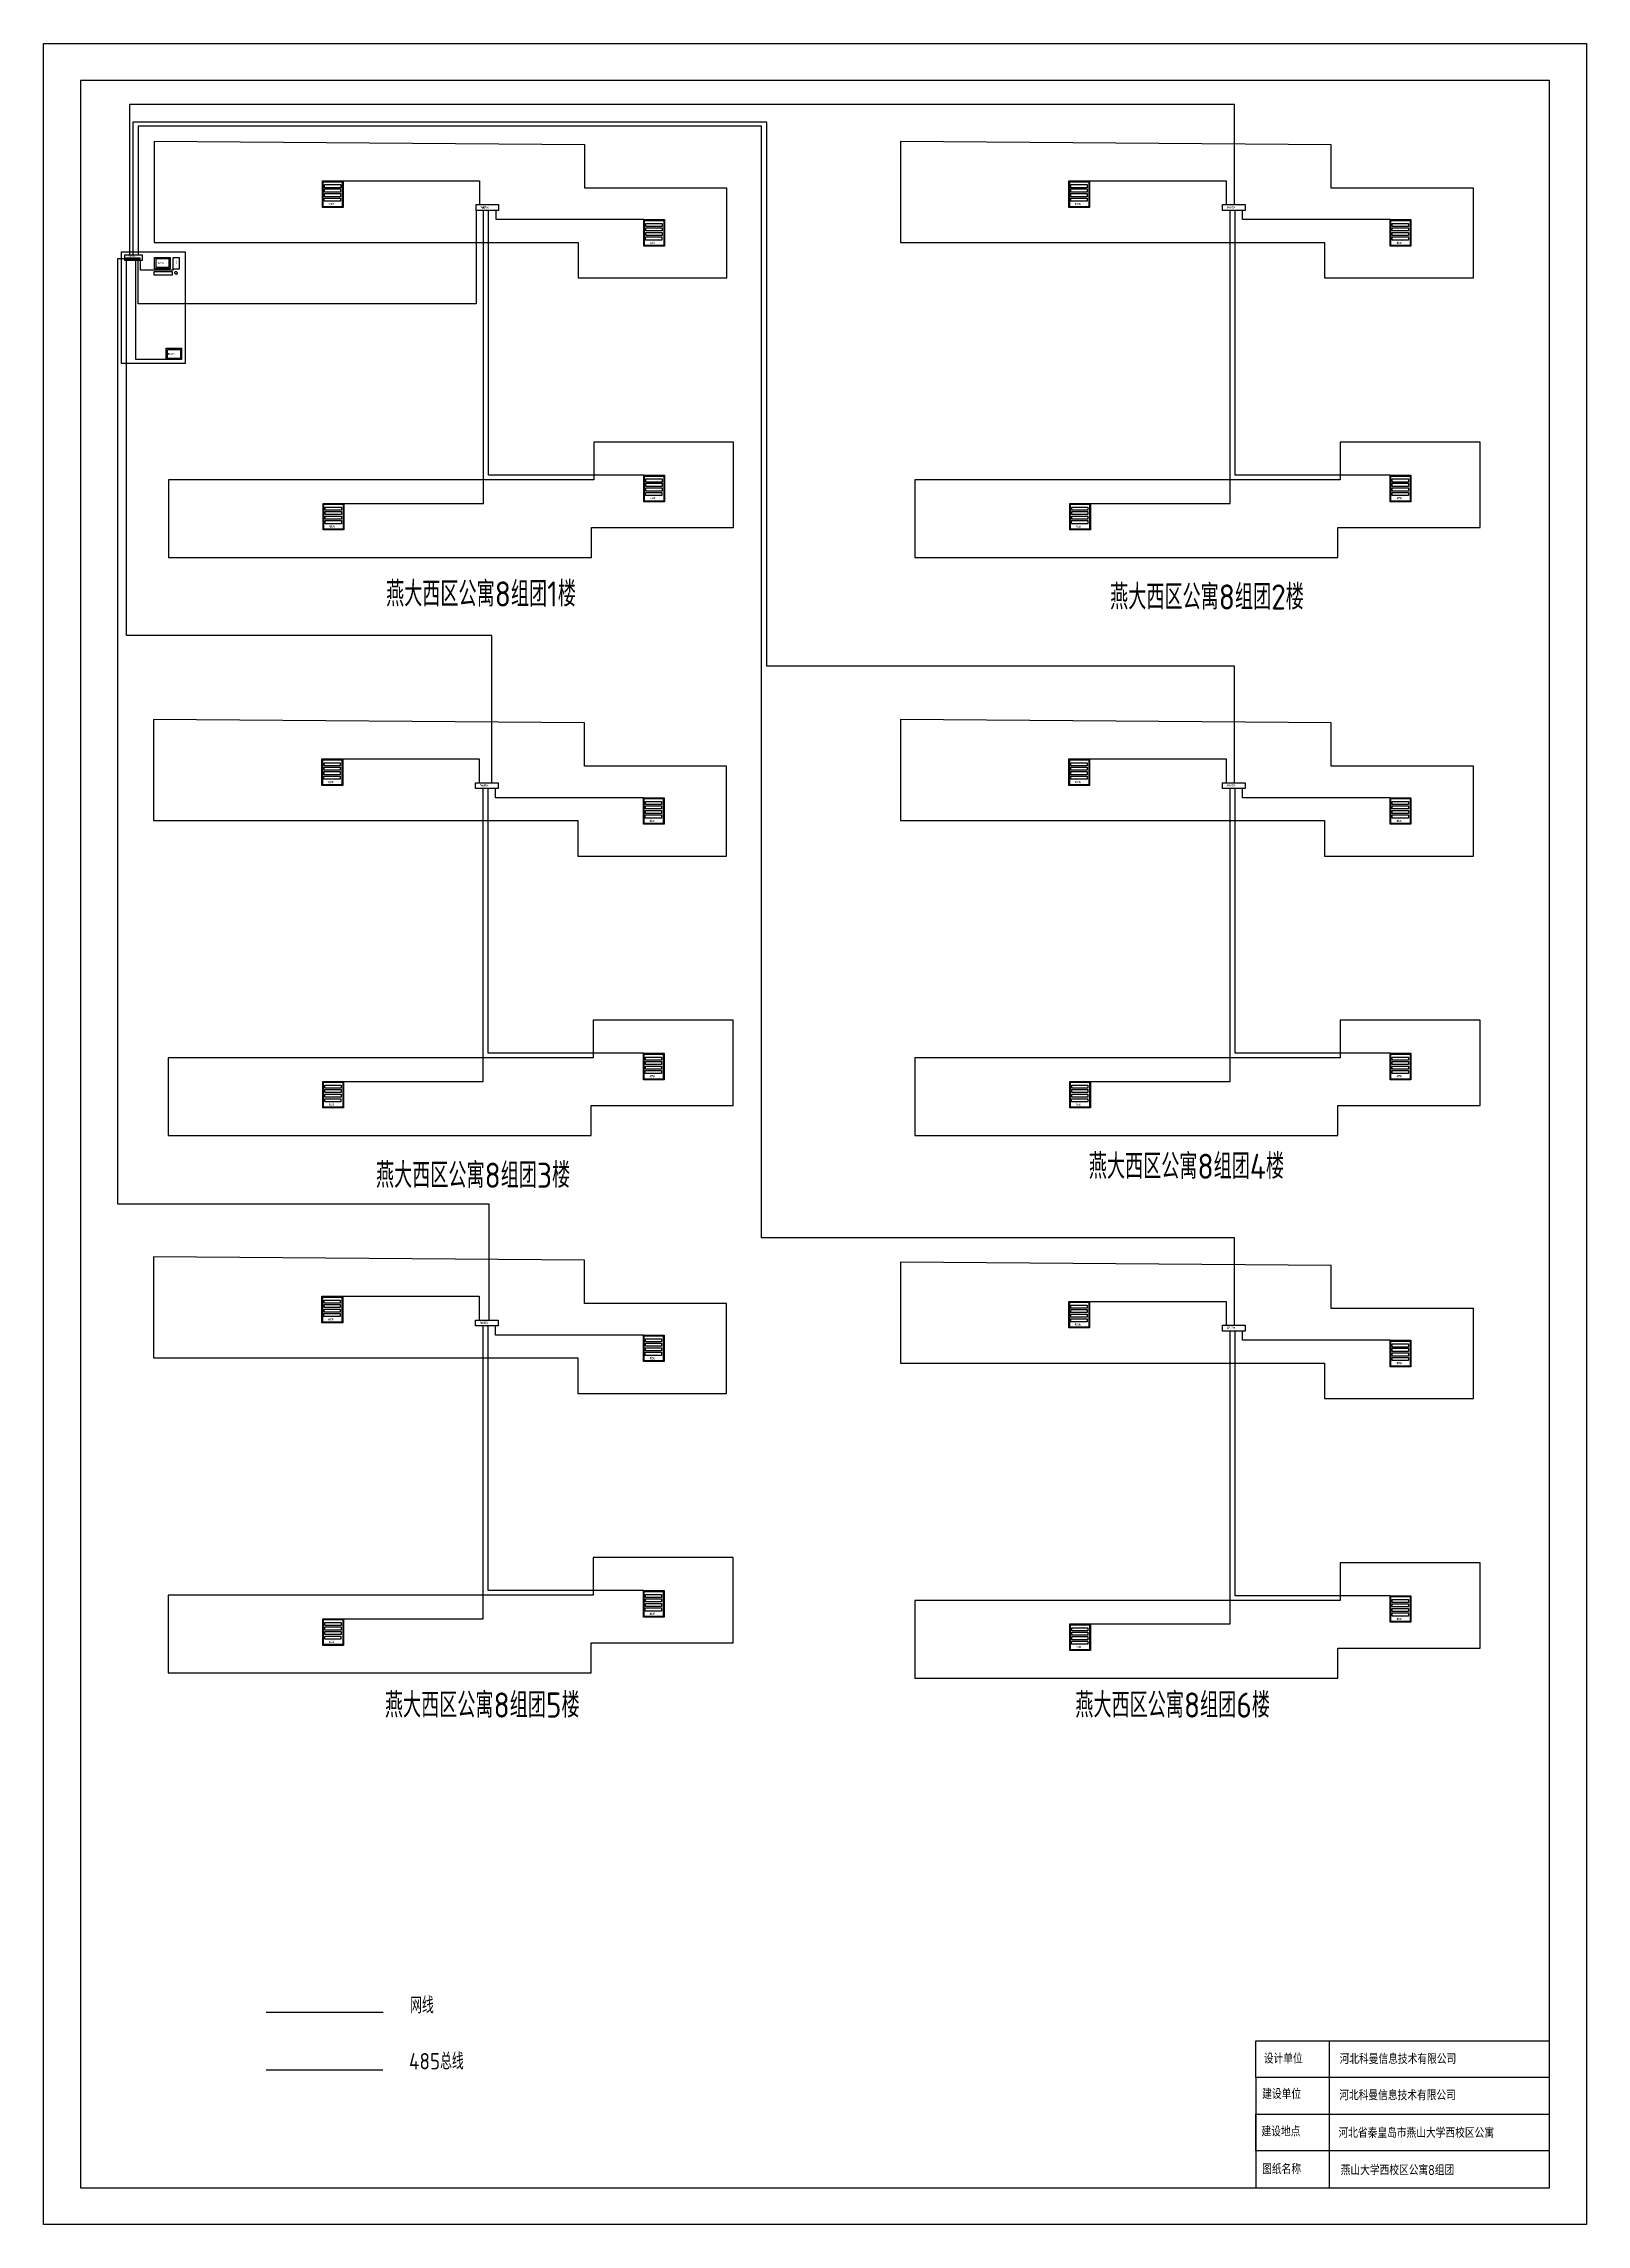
# Model space of a CAD drawing. Header units: millimetres. Extents: x 286 to 1652, y 942 to 1614.
# Drawn here: x 515.7 to 725.7, y 941.8 to 1238.8 of the extents above; entities that cross this region are included whole.
import ezdxf

# ---------------------------------------------------------------- set-up
doc = ezdxf.new("R2010")
doc.units = ezdxf.units.MM
for name, color, linetype in [('485总线', 7, 'Continuous'), ('网线', 7, 'Continuous'), ('设备图', 7, 'Continuous')]:
    doc.layers.add(name, color=color, linetype=linetype)
doc.styles.add('Annotative', font='gbenor.shx', dxfattribs={"bigfont": 'gbcbig.shx'})
doc.styles.get("Standard").update_dxf_attribs({"font": 'gbenor.shx', "bigfont": 'gbcbig.shx'})

msp = doc.modelspace()

# ---------------------------------------------------------------- linework, layer by layer
for p, q in [((515.67, 1238.76), (725.67, 1238.76)), ((515.67, 941.76), (515.67, 1238.76)), ((725.67, 1238.76), (725.67, 941.76)), ((520.67, 1233.76), (520.67, 946.76)), ((720.67, 1233.76), (520.67, 1233.76)), ((720.67, 946.76), (720.67, 1233.76)), ((530.7, 1225.43), (530.7, 1211.68)), ((589.34, 1224.97), (530.7, 1225.43)), ((589.34, 1219.08), (589.34, 1224.97)), ((632.32, 1225.43), (632.32, 1211.68)), ((690.95, 1224.97), (632.32, 1225.43)), ((690.95, 1219.08), (690.95, 1224.97)), ((608.68, 1219.08), (589.34, 1219.08)), ((608.68, 1206.85), (608.68, 1219.08)), ((710.3, 1219.08), (690.95, 1219.08)), ((710.3, 1206.85), (710.3, 1219.08)), ((530.7, 1211.68), (588.43, 1211.68)), ((588.43, 1211.68), (588.43, 1206.85)), ((632.32, 1211.68), (690.04, 1211.68)), ((690.04, 1211.68), (690.04, 1206.85)), ((588.43, 1206.85), (608.68, 1206.85)), ((690.04, 1206.85), (710.3, 1206.85)), ((609.59, 1184.49), (590.55, 1184.49)), ((590.55, 1184.49), (590.55, 1179.35)), ((609.59, 1172.85), (609.59, 1184.49)), ((711.2, 1184.49), (692.16, 1184.49)), ((692.16, 1184.49), (692.16, 1179.35)), ((711.2, 1172.85), (711.2, 1184.49)), ((532.67, 1179.35), (532.67, 1168.78)), ((590.55, 1179.35), (532.67, 1179.35)), ((634.28, 1179.35), (634.28, 1168.78)), ((692.16, 1179.35), (634.28, 1179.35)), ((590.24, 1168.78), (590.24, 1172.85)), ((590.24, 1172.85), (609.59, 1172.85)), ((691.86, 1168.78), (691.86, 1172.85)), ((691.86, 1172.85), (711.2, 1172.85)), ((532.67, 1168.78), (590.24, 1168.78)), ((634.28, 1168.78), (691.86, 1168.78)), ((530.65, 1146.7), (530.65, 1132.95)), ((589.28, 1146.25), (530.65, 1146.7)), ((632.32, 1146.7), (632.32, 1132.95)), ((690.95, 1146.25), (632.32, 1146.7)), ((589.28, 1140.36), (589.28, 1146.25)), ((690.95, 1140.36), (690.95, 1146.25)), ((608.62, 1140.36), (589.28, 1140.36)), ((608.62, 1128.12), (608.62, 1140.36)), ((710.3, 1140.36), (690.95, 1140.36)), ((710.3, 1128.12), (710.3, 1140.36)), ((530.65, 1132.95), (588.37, 1132.95)), ((588.37, 1132.95), (588.37, 1128.12)), ((632.32, 1132.95), (690.04, 1132.95)), ((690.04, 1132.95), (690.04, 1128.12)), ((588.37, 1128.12), (608.62, 1128.12)), ((690.04, 1128.12), (710.3, 1128.12)), ((609.53, 1105.76), (590.49, 1105.76)), ((590.49, 1105.76), (590.49, 1100.63)), ((609.53, 1094.13), (609.53, 1105.76)), ((711.2, 1105.76), (692.16, 1105.76)), ((692.16, 1105.76), (692.16, 1100.63)), ((711.2, 1094.13), (711.2, 1105.76)), ((532.61, 1100.63), (532.61, 1090.05)), ((590.49, 1100.63), (532.61, 1100.63)), ((634.28, 1100.63), (634.28, 1090.05)), ((692.16, 1100.63), (634.28, 1100.63)), ((590.19, 1090.05), (590.19, 1094.13)), ((590.19, 1094.13), (609.53, 1094.13)), ((691.86, 1090.05), (691.86, 1094.13)), ((691.86, 1094.13), (711.2, 1094.13)), ((532.61, 1090.05), (590.19, 1090.05)), ((634.28, 1090.05), (691.86, 1090.05)), ((530.65, 1073.52), (530.65, 1059.77)), ((589.28, 1073.07), (530.65, 1073.52)), ((589.28, 1067.17), (589.28, 1073.07)), ((632.32, 1072.82), (632.32, 1059.07)), ((690.95, 1072.37), (632.32, 1072.82)), ((690.95, 1066.48), (690.95, 1072.37)), ((608.62, 1067.17), (589.28, 1067.17)), ((608.62, 1054.94), (608.62, 1067.17)), ((710.3, 1066.48), (690.95, 1066.48)), ((710.3, 1054.24), (710.3, 1066.48)), ((530.65, 1059.77), (588.37, 1059.77)), ((588.37, 1059.77), (588.37, 1054.94)), ((632.32, 1059.07), (690.04, 1059.07)), ((690.04, 1059.07), (690.04, 1054.24)), ((588.37, 1054.94), (608.62, 1054.94)), ((690.04, 1054.24), (710.3, 1054.24)), ((609.53, 1032.58), (590.49, 1032.58)), ((590.49, 1032.58), (590.49, 1027.44)), ((609.53, 1020.95), (609.53, 1032.58)), ((711.2, 1031.88), (692.16, 1031.88)), ((692.16, 1031.88), (692.16, 1026.75)), ((711.2, 1020.25), (711.2, 1031.88)), ((532.61, 1027.44), (532.61, 1016.87)), ((590.49, 1027.44), (532.61, 1027.44)), ((634.28, 1026.75), (634.28, 1016.17)), ((692.16, 1026.75), (634.28, 1026.75)), ((590.19, 1016.87), (590.19, 1020.95)), ((590.19, 1020.95), (609.53, 1020.95)), ((691.86, 1016.17), (691.86, 1020.25)), ((691.86, 1020.25), (711.2, 1020.25)), ((532.61, 1016.87), (590.19, 1016.87)), ((634.28, 1016.17), (691.86, 1016.17)), ((680.67, 961.76), (680.67, 966.76)), ((680.67, 966.76), (720.67, 966.76)), ((680.67, 966.76), (690.67, 966.76)), ((690.67, 966.76), (690.67, 946.76)), ((720.67, 961.76), (680.67, 961.76)), ((680.67, 961.76), (680.67, 946.76)), ((720.67, 956.76), (720.67, 961.76)), ((680.67, 951.76), (680.67, 956.76)), ((680.67, 956.76), (720.67, 956.76)), ((720.67, 951.76), (680.67, 951.76)), ((720.67, 946.76), (720.67, 951.76)), ((520.67, 946.76), (720.67, 946.76)), ((720.67, 946.76), (720.67, 946.76)), ((725.67, 941.76), (515.67, 941.76))]:
    msp.add_line(p, q)
msp.add_lwpolyline([(526.29, 1210.41), (534.96, 1210.41), (534.96, 1195.21), (526.29, 1195.21)], close=True)
at = {"layer": '485总线', "color": 5}
for p, q in [((556.44, 1220.07), (575.02, 1220.07)), ((575.02, 1220.07), (575.02, 1216.83)), ((658.05, 1220.07), (676.63, 1220.07)), ((676.63, 1220.07), (676.63, 1216.83)), ((575.57, 1176.15), (575.57, 1216.03)), ((576.25, 1179.98), (576.25, 1216.03)), ((577.26, 1214.79), (577.26, 1216.03)), ((597.36, 1214.79), (577.26, 1214.79)), ((677.19, 1176.15), (677.19, 1216.03)), ((677.87, 1179.98), (677.87, 1216.03)), ((678.87, 1214.79), (678.87, 1216.03)), ((698.98, 1214.79), (678.87, 1214.79)), ((597.36, 1179.98), (576.25, 1179.98)), ((698.98, 1179.98), (677.87, 1179.98)), ((556.55, 1176.15), (575.57, 1176.15)), ((658.16, 1176.15), (677.19, 1176.15)), ((556.38, 1141.34), (574.96, 1141.34)), ((574.96, 1141.34), (574.96, 1138.11)), ((658.05, 1141.34), (676.63, 1141.34)), ((676.63, 1141.34), (676.63, 1138.11)), ((575.52, 1097.42), (575.52, 1137.3)), ((576.2, 1101.26), (576.2, 1137.3)), ((577.2, 1136.06), (577.2, 1137.3)), ((597.31, 1136.06), (577.2, 1136.06)), ((677.19, 1097.42), (677.19, 1137.3)), ((677.87, 1101.26), (677.87, 1137.3)), ((678.87, 1136.06), (678.87, 1137.3)), ((698.98, 1136.06), (678.87, 1136.06)), ((597.31, 1101.26), (576.2, 1101.26)), ((698.98, 1101.26), (677.87, 1101.26)), ((556.49, 1097.42), (575.52, 1097.42)), ((658.16, 1097.42), (677.19, 1097.42)), ((556.38, 1068.16), (574.96, 1068.16)), ((574.96, 1068.16), (574.96, 1064.93)), ((658.05, 1067.46), (676.63, 1067.46)), ((676.63, 1067.46), (676.63, 1064.23)), ((575.52, 1024.24), (575.52, 1064.12)), ((576.2, 1028.08), (576.2, 1064.12)), ((577.2, 1062.88), (577.2, 1064.12)), ((677.19, 1023.54), (677.19, 1063.42)), ((677.87, 1027.38), (677.87, 1063.42)), ((678.87, 1062.18), (678.87, 1063.42)), ((597.31, 1062.88), (577.2, 1062.88)), ((698.98, 1062.18), (678.87, 1062.18)), ((597.31, 1028.08), (576.2, 1028.08)), ((698.98, 1027.38), (677.87, 1027.38)), ((556.49, 1024.24), (575.52, 1024.24)), ((658.16, 1023.54), (677.19, 1023.54))]:
    msp.add_line(p, q, dxfattribs=at)
at = {"layer": '网线', "color": 3}
for p, q in [((677.76, 1230.46), (527.35, 1230.46)), ((527.35, 1230.46), (527.35, 1210.01)), ((677.76, 1216.83), (677.76, 1230.46)), ((614.13, 1228.06), (527.83, 1228.06)), ((527.83, 1228.06), (527.83, 1210.01)), ((529.31, 1227.52), (528.55, 1227.52)), ((528.55, 1227.52), (528.55, 1210.01)), ((613.41, 1227.52), (529.31, 1227.52)), ((529.31, 1227.52), (529.31, 1227.52)), ((613.41, 1076.14), (613.41, 1227.52)), ((614.13, 1153.98), (614.13, 1228.06)), ((574.54, 1216.03), (574.54, 1203.33)), ((525.77, 1080.71), (525.77, 1209.48)), ((525.77, 1209.48), (526.73, 1209.48)), ((526.96, 1158.16), (526.96, 1209.24)), ((528.21, 1195.74), (528.21, 1209.24)), ((528.55, 1203.33), (528.55, 1209.24)), ((528.87, 1207.89), (528.87, 1209.24)), ((533.29, 1207.89), (528.87, 1207.89)), ((533.29, 1208.04), (533.29, 1207.89)), ((574.54, 1203.33), (528.55, 1203.33)), ((532.35, 1195.74), (528.21, 1195.74)), ((576.68, 1158.16), (526.96, 1158.16)), ((576.68, 1138.11), (576.68, 1158.16)), ((677.77, 1153.98), (614.13, 1153.98)), ((677.77, 1138.11), (677.77, 1153.98)), ((576.3, 1080.71), (525.77, 1080.71)), ((576.3, 1064.93), (576.3, 1080.71)), ((677.78, 1076.14), (613.41, 1076.14)), ((677.78, 1064.23), (677.78, 1076.14)), ((545.98, 970.68), (561.87, 970.68))]:
    msp.add_line(p, q, dxfattribs=at)
at = {"layer": '网线', "color": 5}
msp.add_line((545.98, 962.79), (561.86, 962.79), dxfattribs=at)
at = {"layer": '设备图'}
for points in [[(553.62, 1220.07), (556.44, 1220.07), (556.44, 1216.45), (553.62, 1216.45)], [(553.73, 1219.96), (556.33, 1219.96), (556.33, 1216.55), (553.73, 1216.55)], [(553.88, 1217.72), (556.09, 1217.72), (556.09, 1217.29), (553.88, 1217.29)], [(553.89, 1218.97), (556.1, 1218.97), (556.1, 1218.54), (553.89, 1218.54)], [(553.89, 1218.33), (556.1, 1218.33), (556.1, 1217.91), (553.89, 1217.91)], [(553.9, 1219.56), (556.11, 1219.56), (556.11, 1219.13), (553.9, 1219.13)], [(655.23, 1220.07), (658.05, 1220.07), (658.05, 1216.45), (655.23, 1216.45)], [(655.34, 1219.96), (657.95, 1219.96), (657.95, 1216.55), (655.34, 1216.55)], [(655.49, 1217.72), (657.7, 1217.72), (657.7, 1217.29), (655.49, 1217.29)], [(655.51, 1218.97), (657.72, 1218.97), (657.72, 1218.54), (655.51, 1218.54)], [(655.51, 1218.33), (657.72, 1218.33), (657.72, 1217.91), (655.51, 1217.91)], [(655.52, 1219.56), (657.73, 1219.56), (657.73, 1219.13), (655.52, 1219.13)], [(574.54, 1216.83), (577.6, 1216.83), (577.6, 1216.03), (574.54, 1216.03)], [(597.36, 1214.79), (600.18, 1214.79), (600.18, 1211.17), (597.36, 1211.17)], [(676.15, 1216.83), (679.21, 1216.83), (679.21, 1216.03), (676.15, 1216.03)], [(698.98, 1214.79), (701.8, 1214.79), (701.8, 1211.17), (698.98, 1211.17)], [(597.47, 1214.67), (600.08, 1214.67), (600.08, 1211.27), (597.47, 1211.27)], [(597.62, 1212.44), (599.83, 1212.44), (599.83, 1212.01), (597.62, 1212.01)], [(597.64, 1214.28), (599.85, 1214.28), (599.85, 1213.85), (597.64, 1213.85)], [(597.64, 1213.69), (599.85, 1213.69), (599.85, 1213.26), (597.64, 1213.26)], [(597.64, 1213.05), (599.85, 1213.05), (599.85, 1212.63), (597.64, 1212.63)], [(699.08, 1214.67), (701.69, 1214.67), (701.69, 1211.27), (699.08, 1211.27)], [(699.24, 1212.44), (701.45, 1212.44), (701.45, 1212.01), (699.24, 1212.01)], [(699.25, 1213.69), (701.46, 1213.69), (701.46, 1213.26), (699.25, 1213.26)], [(699.25, 1213.05), (701.46, 1213.05), (701.46, 1212.63), (699.25, 1212.63)], [(699.26, 1214.28), (701.47, 1214.28), (701.47, 1213.85), (699.26, 1213.85)], [(526.73, 1210.01), (529.08, 1210.01), (529.08, 1209.24), (526.73, 1209.24)], [(526.86, 1209.57), (527.07, 1209.57), (527.07, 1209.37), (526.86, 1209.37)], [(527.1, 1209.57), (527.31, 1209.57), (527.31, 1209.37), (527.1, 1209.37)], [(527.35, 1209.57), (527.56, 1209.57), (527.56, 1209.37), (527.35, 1209.37)], [(527.59, 1209.57), (527.8, 1209.57), (527.8, 1209.37), (527.59, 1209.37)], [(527.83, 1209.57), (528.04, 1209.57), (528.04, 1209.37), (527.83, 1209.37)], [(528.07, 1209.57), (528.28, 1209.57), (528.28, 1209.37), (528.07, 1209.37)], [(528.32, 1209.57), (528.53, 1209.57), (528.53, 1209.37), (528.32, 1209.37)], [(528.57, 1209.57), (528.78, 1209.57), (528.78, 1209.37), (528.57, 1209.37)], [(530.78, 1209.64), (532.89, 1209.64), (532.89, 1208.11), (530.78, 1208.11)], [(530.78, 1209.64), (532.89, 1209.64), (532.89, 1208.11), (530.78, 1208.11)], [(530.97, 1209.49), (532.72, 1209.49), (532.72, 1208.27), (530.97, 1208.27)], [(530.97, 1209.49), (532.72, 1209.49), (532.72, 1208.27), (530.97, 1208.27)], [(533.29, 1209.65), (534.1, 1209.65), (534.1, 1208.04), (533.29, 1208.04)], [(530.74, 1207.75), (533.17, 1207.75), (533.17, 1207.22), (530.74, 1207.22)], [(532.35, 1197.27), (534.46, 1197.27), (534.46, 1195.74), (532.35, 1195.74)], [(532.54, 1197.11), (534.29, 1197.11), (534.29, 1195.89), (532.54, 1195.89)], [(597.36, 1179.98), (600.18, 1179.98), (600.18, 1176.37), (597.36, 1176.37)], [(597.47, 1179.87), (600.08, 1179.87), (600.08, 1176.47), (597.47, 1176.47)], [(597.64, 1179.48), (599.85, 1179.48), (599.85, 1179.05), (597.64, 1179.05)], [(698.98, 1179.98), (701.8, 1179.98), (701.8, 1176.37), (698.98, 1176.37)], [(699.08, 1179.87), (701.69, 1179.87), (701.69, 1176.47), (699.08, 1176.47)], [(699.26, 1179.48), (701.47, 1179.48), (701.47, 1179.05), (699.26, 1179.05)], [(553.73, 1176.15), (556.55, 1176.15), (556.55, 1172.53), (553.73, 1172.53)], [(597.62, 1177.64), (599.83, 1177.64), (599.83, 1177.21), (597.62, 1177.21)], [(597.64, 1178.88), (599.85, 1178.88), (599.85, 1178.46), (597.64, 1178.46)], [(597.64, 1178.25), (599.85, 1178.25), (599.85, 1177.82), (597.64, 1177.82)], [(655.34, 1176.15), (658.16, 1176.15), (658.16, 1172.53), (655.34, 1172.53)], [(699.24, 1177.64), (701.45, 1177.64), (701.45, 1177.21), (699.24, 1177.21)], [(699.25, 1178.88), (701.46, 1178.88), (701.46, 1178.46), (699.25, 1178.46)], [(699.25, 1178.25), (701.46, 1178.25), (701.46, 1177.82), (699.25, 1177.82)], [(553.83, 1176.04), (556.44, 1176.04), (556.44, 1172.63), (553.83, 1172.63)], [(553.99, 1173.8), (556.2, 1173.8), (556.2, 1173.38), (553.99, 1173.38)], [(554, 1175.05), (556.21, 1175.05), (556.21, 1174.62), (554, 1174.62)], [(554, 1174.41), (556.21, 1174.41), (556.21, 1173.99), (554, 1173.99)], [(554.01, 1175.64), (556.22, 1175.64), (556.22, 1175.21), (554.01, 1175.21)], [(655.45, 1176.04), (658.06, 1176.04), (658.06, 1172.63), (655.45, 1172.63)], [(655.6, 1173.8), (657.81, 1173.8), (657.81, 1173.38), (655.6, 1173.38)], [(655.62, 1175.64), (657.83, 1175.64), (657.83, 1175.21), (655.62, 1175.21)], [(655.62, 1175.05), (657.83, 1175.05), (657.83, 1174.62), (655.62, 1174.62)], [(655.62, 1174.41), (657.83, 1174.41), (657.83, 1173.99), (655.62, 1173.99)], [(553.56, 1141.34), (556.38, 1141.34), (556.38, 1137.73), (553.56, 1137.73)], [(553.67, 1141.23), (556.28, 1141.23), (556.28, 1137.82), (553.67, 1137.82)], [(553.85, 1140.83), (556.06, 1140.83), (556.06, 1140.41), (553.85, 1140.41)], [(655.23, 1141.34), (658.05, 1141.34), (658.05, 1137.73), (655.23, 1137.73)], [(655.34, 1141.23), (657.95, 1141.23), (657.95, 1137.82), (655.34, 1137.82)], [(655.52, 1140.83), (657.73, 1140.83), (657.73, 1140.41), (655.52, 1140.41)], [(553.82, 1138.99), (556.03, 1138.99), (556.03, 1138.57), (553.82, 1138.57)], [(553.84, 1140.24), (556.05, 1140.24), (556.05, 1139.82), (553.84, 1139.82)], [(553.84, 1139.61), (556.05, 1139.61), (556.05, 1139.18), (553.84, 1139.18)], [(574.48, 1138.11), (577.54, 1138.11), (577.54, 1137.3), (574.48, 1137.3)], [(655.49, 1138.99), (657.7, 1138.99), (657.7, 1138.57), (655.49, 1138.57)], [(655.51, 1140.24), (657.72, 1140.24), (657.72, 1139.82), (655.51, 1139.82)], [(655.51, 1139.61), (657.72, 1139.61), (657.72, 1139.18), (655.51, 1139.18)], [(676.15, 1138.11), (679.21, 1138.11), (679.21, 1137.3), (676.15, 1137.3)], [(597.31, 1136.06), (600.13, 1136.06), (600.13, 1132.44), (597.31, 1132.44)], [(597.41, 1135.95), (600.02, 1135.95), (600.02, 1132.54), (597.41, 1132.54)], [(597.58, 1134.96), (599.79, 1134.96), (599.79, 1134.53), (597.58, 1134.53)], [(597.59, 1135.55), (599.8, 1135.55), (599.8, 1135.13), (597.59, 1135.13)], [(698.98, 1136.06), (701.8, 1136.06), (701.8, 1132.44), (698.98, 1132.44)], [(699.08, 1135.95), (701.69, 1135.95), (701.69, 1132.54), (699.08, 1132.54)], [(699.25, 1134.96), (701.46, 1134.96), (701.46, 1134.53), (699.25, 1134.53)], [(699.26, 1135.55), (701.47, 1135.55), (701.47, 1135.13), (699.26, 1135.13)], [(597.57, 1133.71), (599.78, 1133.71), (599.78, 1133.29), (597.57, 1133.29)], [(597.58, 1134.33), (599.79, 1134.33), (599.79, 1133.9), (597.58, 1133.9)], [(699.24, 1133.71), (701.45, 1133.71), (701.45, 1133.29), (699.24, 1133.29)], [(699.25, 1134.33), (701.46, 1134.33), (701.46, 1133.9), (699.25, 1133.9)], [(597.31, 1101.26), (600.13, 1101.26), (600.13, 1097.64), (597.31, 1097.64)], [(597.41, 1101.15), (600.02, 1101.15), (600.02, 1097.74), (597.41, 1097.74)], [(597.57, 1098.91), (599.78, 1098.91), (599.78, 1098.49), (597.57, 1098.49)], [(597.58, 1100.16), (599.79, 1100.16), (599.79, 1099.73), (597.58, 1099.73)], [(597.58, 1099.52), (599.79, 1099.52), (599.79, 1099.1), (597.58, 1099.1)], [(597.59, 1100.75), (599.8, 1100.75), (599.8, 1100.33), (597.59, 1100.33)], [(698.98, 1101.26), (701.8, 1101.26), (701.8, 1097.64), (698.98, 1097.64)], [(699.08, 1101.15), (701.69, 1101.15), (701.69, 1097.74), (699.08, 1097.74)], [(699.24, 1098.91), (701.45, 1098.91), (701.45, 1098.49), (699.24, 1098.49)], [(699.25, 1100.16), (701.46, 1100.16), (701.46, 1099.73), (699.25, 1099.73)], [(699.25, 1099.52), (701.46, 1099.52), (701.46, 1099.1), (699.25, 1099.1)], [(699.26, 1100.75), (701.47, 1100.75), (701.47, 1100.33), (699.26, 1100.33)], [(553.67, 1097.42), (556.49, 1097.42), (556.49, 1093.81), (553.67, 1093.81)], [(553.78, 1097.31), (556.39, 1097.31), (556.39, 1093.9), (553.78, 1093.9)], [(553.95, 1096.91), (556.16, 1096.91), (556.16, 1096.49), (553.95, 1096.49)], [(553.95, 1096.32), (556.16, 1096.32), (556.16, 1095.9), (553.95, 1095.9)], [(655.34, 1097.42), (658.16, 1097.42), (658.16, 1093.81), (655.34, 1093.81)], [(655.45, 1097.31), (658.06, 1097.31), (658.06, 1093.9), (655.45, 1093.9)], [(655.62, 1096.91), (657.83, 1096.91), (657.83, 1096.49), (655.62, 1096.49)], [(655.62, 1096.32), (657.83, 1096.32), (657.83, 1095.9), (655.62, 1095.9)], [(553.93, 1095.07), (556.14, 1095.07), (556.14, 1094.65), (553.93, 1094.65)], [(553.95, 1095.69), (556.16, 1095.69), (556.16, 1095.26), (553.95, 1095.26)], [(655.6, 1095.07), (657.81, 1095.07), (657.81, 1094.65), (655.6, 1094.65)], [(655.62, 1095.69), (657.83, 1095.69), (657.83, 1095.26), (655.62, 1095.26)], [(553.56, 1068.16), (556.38, 1068.16), (556.38, 1064.54), (553.56, 1064.54)], [(553.67, 1068.05), (556.28, 1068.05), (556.28, 1064.64), (553.67, 1064.64)], [(553.84, 1067.06), (556.05, 1067.06), (556.05, 1066.63), (553.84, 1066.63)], [(553.84, 1066.42), (556.05, 1066.42), (556.05, 1066), (553.84, 1066)], [(553.85, 1067.65), (556.06, 1067.65), (556.06, 1067.23), (553.85, 1067.23)], [(655.23, 1067.46), (658.05, 1067.46), (658.05, 1063.85), (655.23, 1063.85)], [(655.34, 1067.35), (657.95, 1067.35), (657.95, 1063.94), (655.34, 1063.94)], [(655.51, 1066.36), (657.72, 1066.36), (657.72, 1065.94), (655.51, 1065.94)], [(655.52, 1066.95), (657.73, 1066.95), (657.73, 1066.53), (655.52, 1066.53)], [(553.82, 1065.81), (556.03, 1065.81), (556.03, 1065.39), (553.82, 1065.39)], [(574.48, 1064.93), (577.54, 1064.93), (577.54, 1064.12), (574.48, 1064.12)], [(655.49, 1065.11), (657.7, 1065.11), (657.7, 1064.69), (655.49, 1064.69)], [(655.51, 1065.73), (657.72, 1065.73), (657.72, 1065.3), (655.51, 1065.3)], [(676.15, 1064.23), (679.21, 1064.23), (679.21, 1063.42), (676.15, 1063.42)], [(597.31, 1062.88), (600.13, 1062.88), (600.13, 1059.26), (597.31, 1059.26)], [(597.41, 1062.77), (600.02, 1062.77), (600.02, 1059.36), (597.41, 1059.36)], [(597.57, 1060.53), (599.78, 1060.53), (599.78, 1060.11), (597.57, 1060.11)], [(597.58, 1061.78), (599.79, 1061.78), (599.79, 1061.35), (597.58, 1061.35)], [(597.58, 1061.14), (599.79, 1061.14), (599.79, 1060.72), (597.58, 1060.72)], [(597.59, 1062.37), (599.8, 1062.37), (599.8, 1061.94), (597.59, 1061.94)], [(698.98, 1062.18), (701.8, 1062.18), (701.8, 1058.56), (698.98, 1058.56)], [(699.08, 1062.07), (701.69, 1062.07), (701.69, 1058.66), (699.08, 1058.66)], [(699.25, 1061.08), (701.46, 1061.08), (701.46, 1060.66), (699.25, 1060.66)], [(699.25, 1060.45), (701.46, 1060.45), (701.46, 1060.02), (699.25, 1060.02)], [(699.26, 1061.67), (701.47, 1061.67), (701.47, 1061.25), (699.26, 1061.25)], [(699.24, 1059.83), (701.45, 1059.83), (701.45, 1059.41), (699.24, 1059.41)], [(597.31, 1028.08), (600.13, 1028.08), (600.13, 1024.46), (597.31, 1024.46)], [(597.41, 1027.96), (600.02, 1027.96), (600.02, 1024.56), (597.41, 1024.56)], [(597.57, 1025.73), (599.78, 1025.73), (599.78, 1025.3), (597.57, 1025.3)], [(597.58, 1026.98), (599.79, 1026.98), (599.79, 1026.55), (597.58, 1026.55)], [(597.58, 1026.34), (599.79, 1026.34), (599.79, 1025.92), (597.58, 1025.92)], [(597.59, 1027.57), (599.8, 1027.57), (599.8, 1027.14), (597.59, 1027.14)], [(698.98, 1027.38), (701.8, 1027.38), (701.8, 1023.76), (698.98, 1023.76)], [(699.08, 1027.27), (701.69, 1027.27), (701.69, 1023.86), (699.08, 1023.86)], [(699.24, 1025.03), (701.45, 1025.03), (701.45, 1024.61), (699.24, 1024.61)], [(699.25, 1026.28), (701.46, 1026.28), (701.46, 1025.85), (699.25, 1025.85)], [(699.25, 1025.64), (701.46, 1025.64), (701.46, 1025.22), (699.25, 1025.22)], [(699.26, 1026.87), (701.47, 1026.87), (701.47, 1026.45), (699.26, 1026.45)], [(553.67, 1024.24), (556.49, 1024.24), (556.49, 1020.62), (553.67, 1020.62)], [(553.78, 1024.13), (556.39, 1024.13), (556.39, 1020.72), (553.78, 1020.72)], [(553.93, 1021.89), (556.14, 1021.89), (556.14, 1021.47), (553.93, 1021.47)], [(553.95, 1023.73), (556.16, 1023.73), (556.16, 1023.31), (553.95, 1023.31)], [(553.95, 1023.14), (556.16, 1023.14), (556.16, 1022.71), (553.95, 1022.71)], [(553.95, 1022.5), (556.16, 1022.5), (556.16, 1022.08), (553.95, 1022.08)], [(655.34, 1023.54), (658.16, 1023.54), (658.16, 1019.93), (655.34, 1019.93)], [(655.45, 1023.43), (658.06, 1023.43), (658.06, 1020.02), (655.45, 1020.02)], [(655.62, 1023.03), (657.83, 1023.03), (657.83, 1022.61), (655.62, 1022.61)], [(655.62, 1022.44), (657.83, 1022.44), (657.83, 1022.02), (655.62, 1022.02)], [(655.62, 1021.81), (657.83, 1021.81), (657.83, 1021.38), (655.62, 1021.38)], [(655.6, 1021.19), (657.81, 1021.19), (657.81, 1020.77), (655.6, 1020.77)]]:
    msp.add_lwpolyline(points, close=True, dxfattribs=at)
msp.add_ellipse((533.69, 1207.53), major_axis=(0.086, -0.205), ratio=0.684846, dxfattribs=at)

# ---------------------------------------------------------------- texts
for s, height, p in [('燕大西区公寓8组团1楼', 3.4227, (562.29, 1162.1)), ('燕大西区公寓8组团2楼', 3.4227, (660.85, 1161.69)), ('燕大西区公寓8组团4楼', 3.4227, (657.95, 1084.15)), ('燕大西区公寓8组团3楼', 3.4227, (560.91, 1082.93)), ('燕大西区公寓8组团5楼', 3.4227, (562.13, 1010.78)), ('燕大西区公寓8组团6楼', 3.4227, (656.11, 1010.78)), ('设计单位', 1.393, (681.76, 963.66)), ('河北科曼信息技术有限公司', 1.3934, (692.08, 963.61)), ('建设单位', 1.393, (681.55, 958.84)), ('河北科曼信息技术有限公司', 1.3934, (692.03, 958.67)), ('建设地点', 1.393, (681.45, 953.74)), ('河北省秦皇岛市燕山大学西校区公寓', 1.3934, (691.93, 953.55)), ('图纸名称', 1.393, (681.55, 948.61)), ('燕山大学西校区公寓8组团', 1.3934, (692.23, 948.47))]:
    msp.add_text(s, height=height).set_placement(p)
at = {"layer": '网线'}
for s, p in [('网线', (565.57, 970.5)), ('485总线', (565.41, 962.87))]:
    msp.add_text(s, height=2.224, dxfattribs=at).set_placement(p)
at = {"layer": '设备图', "style": 'Annotative'}
for s, height, p in [('电控箱', 0.251, (554.44, 1216.76)), ('智能网关', 0.276, (575.15, 1216.3)), ('电控箱', 0.251, (656.05, 1216.76)), ('智能网关', 0.276, (676.77, 1216.3)), ('电控箱', 0.251, (598.18, 1211.48)), ('电控箱', 0.251, (699.8, 1211.48)), ('网络交换机', 0.19, (527.21, 1209.72)), ('监控显示器', 0.173, (531.2, 1208.78)), ('宿舍信息终端', 0.173, (532.59, 1196.41)), ('电控箱', 0.251, (598.18, 1176.68)), ('电控箱', 0.251, (699.8, 1176.68)), ('电控箱', 0.251, (554.55, 1172.84)), ('电控箱', 0.251, (656.16, 1172.84)), ('电控箱', 0.251, (554.38, 1138.04)), ('智能网关', 0.276, (575.1, 1137.58)), ('电控箱', 0.251, (656.05, 1138.04)), ('智能网关', 0.276, (676.77, 1137.58)), ('电控箱', 0.251, (598.12, 1132.76)), ('电控箱', 0.251, (699.8, 1132.76)), ('电控箱', 0.251, (598.12, 1097.96)), ('电控箱', 0.251, (699.8, 1097.96)), ('电控箱', 0.251, (554.49, 1094.12)), ('电控箱', 0.251, (656.16, 1094.12)), ('电控箱', 0.251, (554.38, 1064.86)), ('智能网关', 0.276, (575.1, 1064.4)), ('电控箱', 0.251, (656.05, 1064.16)), ('智能网关', 0.276, (676.77, 1063.7)), ('电控箱', 0.251, (598.12, 1059.57)), ('电控箱', 0.251, (699.8, 1058.88)), ('电控箱', 0.251, (598.12, 1024.77)), ('电控箱', 0.251, (699.8, 1024.08)), ('电控箱', 0.251, (554.49, 1020.94)), ('电控箱', 0.251, (656.16, 1020.24))]:
    msp.add_text(s, height=height, dxfattribs=at).set_placement(p)
msp.add_text('工作站', height=0.16, rotation=270, dxfattribs=at).set_placement((533.63, 1209.25))

doc.saveas('drawing.dxf')
